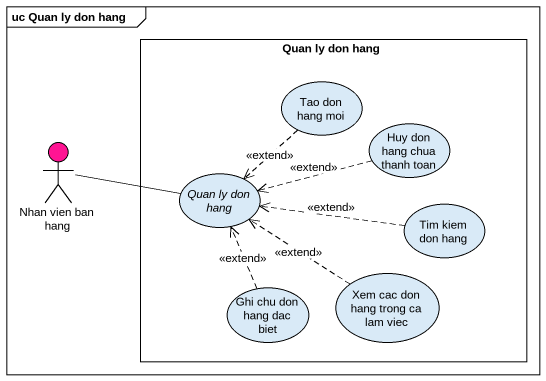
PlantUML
@startuml
mainframe uc Quan ly don hang
rectangle "Quan ly don hang" as Quan_ly_don_hang {
  usecase "Tao don hang moi" as Tao_don_hang_moi
  usecase "Huy don hang chua thanh toan" as Huy_don_hang_chua_thanh_toan
  usecase "Quan ly don hang" as Quan_ly_don_hang_2
  usecase "Tim kiem don hang" as Tim_kiem_don_hang
  usecase "Ghi chu don hang dac biet" as Ghi_chu_don_hang_dac_biet
  usecase "Xem cac don hang trong ca lam viec" as Xem_cac_don_hang_trong_ca
}
actor "Nhan vien ban hang" as Nhan_vien_ban_hang #FF1493
Tao_don_hang_moi ..> Quan_ly_don_hang_2 : <<extend>>
Nhan_vien_ban_hang -right- Quan_ly_don_hang_2
Huy_don_hang_chua_thanh_toan .left.> Quan_ly_don_hang_2 : <<extend>>
Tim_kiem_don_hang .left.> Quan_ly_don_hang_2 : <<extend>>
Ghi_chu_don_hang_dac_biet .up.> Quan_ly_don_hang_2 : <<extend>>
Xem_cac_don_hang_trong_ca .up.> Quan_ly_don_hang_2 : <<extend>>
@enduml
